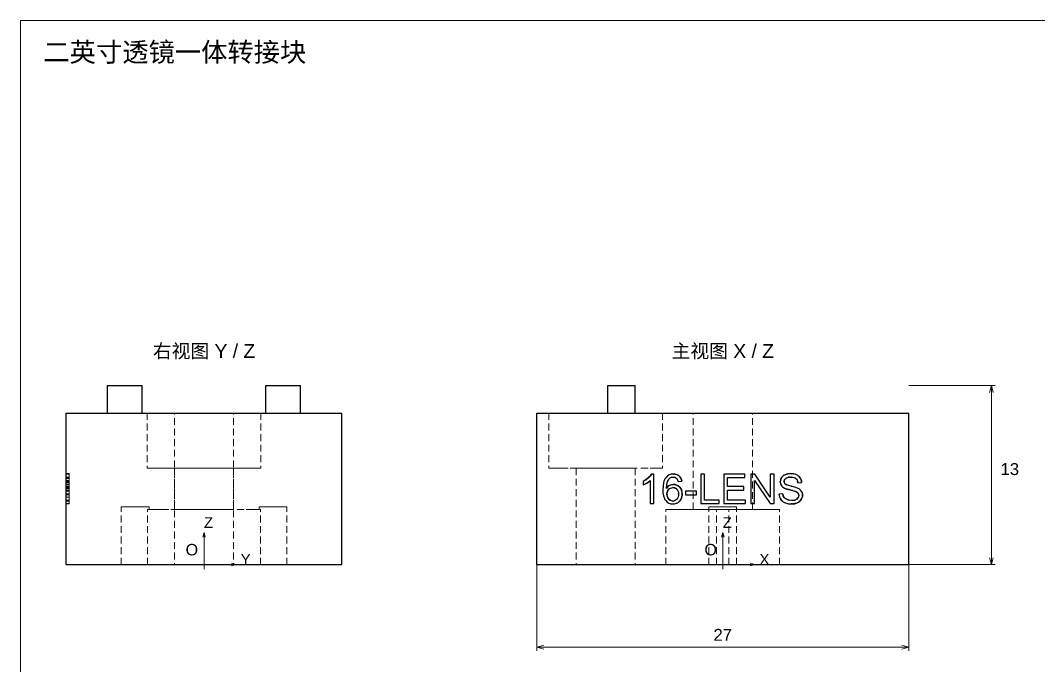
# Paper-space layout '01_三视图' of a CAD drawing. Header units: millimetres. Extents: x 8 to 450, y 8 to 289.
# Drawn here: x 8 to 229.8, y 148.5 to 289 of the extents above; entities that cross this region are included whole.
import ezdxf
from ezdxf.enums import TextEntityAlignment as Align

# ---------------------------------------------------------------- set-up
doc = ezdxf.new("R2010")
doc.units = ezdxf.units.MM
doc.linetypes.add('WP_HIDDEN', pattern=[2.3, 1.5, -0.8])
for name, color, linetype, lineweight in [('ANNOTATIONS', 7, 'CONTINUOUS', 18), ('HIDDEN', 7, 'WP_HIDDEN', 13), ('VISIBLE', 7, 'CONTINUOUS', 25)]:
    doc.layers.add(name, color=color, linetype=linetype, lineweight=lineweight)
doc.styles.add('CJK', font='Arial Unicode.ttf')

psp = doc.layouts.new('01_三视图')

# ---------------------------------------------------------------- linework, layer by layer
at = {"layer": 'ANNOTATIONS'}
for p, q in [((412, 289), (8, 289)), ((8, 289), (8, 8)), ((201.5, 209.5), (220.3, 209.5)), ((219.5, 209.5), (219.08, 208)), ((219.5, 170.5), (219.5, 209.5)), ((219.5, 209.5), (219.92, 208)), ((48, 177.5), (47.72, 176.5)), ((48, 170.5), (48, 177.5)), ((48, 177.5), (48.28, 176.5)), ((161, 177.5), (160.72, 176.5)), ((161, 170.5), (161, 177.5)), ((161, 177.5), (161.28, 176.5)), ((48, 169.5), (48, 171.5)), ((161, 169.5), (161, 171.5)), ((219.5, 170.5), (219.08, 172)), ((219.5, 170.5), (219.92, 172)), ((47, 170.5), (49, 170.5)), ((48, 170.5), (55, 170.5)), ((55, 170.5), (54, 170.78)), ((55, 170.5), (54, 170.22)), ((120.5, 170.5), (120.5, 151.7)), ((160, 170.5), (162, 170.5)), ((161, 170.5), (168, 170.5)), ((168, 170.5), (167, 170.78)), ((168, 170.5), (167, 170.22)), ((201.5, 170.5), (201.5, 151.7)), ((201.5, 170.5), (220.3, 170.5)), ((120.5, 152.5), (122, 152.92)), ((120.5, 152.5), (201.5, 152.5)), ((120.5, 152.5), (122, 152.08)), ((201.5, 152.5), (200, 152.92)), ((201.5, 152.5), (200, 152.08))]:
    psp.add_line(p, q, dxfattribs=at)
at = {"layer": 'HIDDEN'}
for points in [[(27, 203.5), (34.5, 203.5)], [(35.62, 203.5), (35.7, 203.5), (35.94, 203.5), (36.32, 203.5), (36.85, 203.5), (37.52, 203.5), (38.32, 203.5), (39.25, 203.5), (40.28, 203.5), (41.42, 203.5), (42.63, 203.5), (43.91, 203.5), (45.25, 203.5), (46.61, 203.5), (48, 203.5)], [(35.62, 203.5), (35.62, 191.5)], [(60.38, 203.5), (60.06, 203.5), (59.15, 203.5), (57.68, 203.5), (55.72, 203.5), (53.37, 203.5), (50.75, 203.5), (48, 203.5), (45.25, 203.5), (42.63, 203.5), (40.28, 203.5), (38.32, 203.5), (36.85, 203.5), (35.94, 203.5), (35.62, 203.5)], [(54.45, 203.5), (54.29, 203.5), (53.81, 203.5), (53.04, 203.5), (52.02, 203.5), (50.8, 203.5), (49.44, 203.5), (48, 203.5), (46.56, 203.5), (45.2, 203.5), (43.98, 203.5), (42.96, 203.5), (42.19, 203.5), (41.71, 203.5), (41.55, 203.5)], [(41.55, 203.5), (41.59, 203.5), (41.71, 203.5), (41.91, 203.5), (42.19, 203.5), (42.54, 203.5), (42.96, 203.5), (43.44, 203.5), (43.98, 203.5), (44.57, 203.5), (45.2, 203.5), (45.87, 203.5), (46.56, 203.5), (47.28, 203.5), (48, 203.5)], [(41.55, 182.5), (41.55, 203.5)], [(48, 203.5), (49.39, 203.5), (50.75, 203.5), (52.09, 203.5), (53.37, 203.5), (54.58, 203.5), (55.72, 203.5), (56.75, 203.5), (57.68, 203.5), (58.48, 203.5), (59.15, 203.5), (59.68, 203.5), (60.06, 203.5), (60.3, 203.5), (60.38, 203.5)], [(48, 203.5), (48.72, 203.5), (49.44, 203.5), (50.13, 203.5), (50.8, 203.5), (51.43, 203.5), (52.02, 203.5), (52.56, 203.5), (53.04, 203.5), (53.46, 203.5), (53.81, 203.5), (54.09, 203.5), (54.29, 203.5), (54.41, 203.5), (54.45, 203.5)], [(54.45, 182.5), (54.45, 203.5)], [(60.38, 203.5), (60.38, 191.5)], [(61.5, 203.5), (69, 203.5)], [(123.12, 203.5), (123.44, 203.5), (124.35, 203.5), (125.82, 203.5), (127.78, 203.5), (130.13, 203.5), (132.75, 203.5), (135.5, 203.5), (138.25, 203.5), (140.87, 203.5), (143.22, 203.5), (145.18, 203.5), (146.65, 203.5), (147.56, 203.5), (147.88, 203.5)], [(123.12, 203.5), (123.12, 191.5)], [(135.95, 203.5), (141.95, 203.5)], [(147.88, 203.5), (147.88, 191.5)], [(167.45, 203.5), (167.29, 203.5), (166.81, 203.5), (166.04, 203.5), (165.02, 203.5), (163.8, 203.5), (162.44, 203.5), (161, 203.5), (159.56, 203.5), (158.2, 203.5), (156.98, 203.5), (155.96, 203.5), (155.19, 203.5), (154.71, 203.5), (154.55, 203.5)], [(154.55, 182.5), (154.55, 203.5)], [(167.45, 182.5), (167.45, 203.5)], [(35.62, 191.5), (35.7, 191.5), (35.94, 191.5), (36.32, 191.5), (36.85, 191.5), (37.52, 191.5), (38.32, 191.5), (39.25, 191.5), (40.28, 191.5), (41.42, 191.5), (42.63, 191.5), (43.91, 191.5), (45.25, 191.5), (46.61, 191.5), (48, 191.5)], [(60.38, 191.5), (60.06, 191.5), (59.15, 191.5), (57.68, 191.5), (55.72, 191.5), (53.37, 191.5), (50.75, 191.5), (48, 191.5), (45.25, 191.5), (42.63, 191.5), (40.28, 191.5), (38.32, 191.5), (36.85, 191.5), (35.94, 191.5), (35.62, 191.5)], [(54.45, 191.5), (54.29, 191.5), (53.81, 191.5), (53.04, 191.5), (52.02, 191.5), (50.8, 191.5), (49.44, 191.5), (48, 191.5), (46.56, 191.5), (45.2, 191.5), (43.98, 191.5), (42.96, 191.5), (42.19, 191.5), (41.71, 191.5), (41.55, 191.5)], [(41.55, 191.5), (41.59, 191.5), (41.71, 191.5), (41.91, 191.5), (42.19, 191.5), (42.54, 191.5), (42.96, 191.5), (43.44, 191.5), (43.98, 191.5), (44.57, 191.5), (45.2, 191.5), (45.87, 191.5), (46.56, 191.5), (47.28, 191.5), (48, 191.5)], [(41.55, 191.5), (41.55, 170.5)], [(48, 191.5), (49.39, 191.5), (50.75, 191.5), (52.09, 191.5), (53.37, 191.5), (54.58, 191.5), (55.72, 191.5), (56.75, 191.5), (57.68, 191.5), (58.48, 191.5), (59.15, 191.5), (59.68, 191.5), (60.06, 191.5), (60.3, 191.5), (60.38, 191.5)], [(48, 191.5), (48.72, 191.5), (49.44, 191.5), (50.13, 191.5), (50.8, 191.5), (51.43, 191.5), (52.02, 191.5), (52.56, 191.5), (53.04, 191.5), (53.46, 191.5), (53.81, 191.5), (54.09, 191.5), (54.29, 191.5), (54.41, 191.5), (54.45, 191.5)], [(54.45, 191.5), (54.45, 170.5)], [(123.12, 191.5), (123.44, 191.5), (124.35, 191.5), (125.82, 191.5), (127.78, 191.5), (130.13, 191.5), (132.75, 191.5), (135.5, 191.5), (138.25, 191.5), (140.87, 191.5), (143.22, 191.5), (145.18, 191.5), (146.65, 191.5), (147.56, 191.5), (147.88, 191.5)], [(129.05, 191.5), (129.05, 170.5)], [(129.05, 191.5), (129.21, 191.5), (129.69, 191.5), (130.46, 191.5), (131.48, 191.5), (132.7, 191.5), (134.06, 191.5), (135.5, 191.5), (136.94, 191.5), (138.3, 191.5), (139.52, 191.5), (140.54, 191.5), (141.31, 191.5), (141.79, 191.5), (141.95, 191.5)], [(141.95, 191.5), (141.95, 170.5)], [(18, 190.07), (18, 190.24), (18, 190.3)], [(18, 190.3), (18, 190.25), (18, 190.08)], [(18, 190.3), (18.6, 190.3)], [(18, 189.79), (18, 189.98), (18, 190.11), (18, 190.19), (18, 190.22)], [(18, 190.22), (18, 190.17), (18, 190.04), (18, 189.81), (18, 189.49)], [(18, 183.81), (18, 190.22)], [(18, 190.22), (18, 189.36)], [(18, 190.22), (18.6, 190.22)], [(18, 190.19), (18, 183.81)], [(18, 184.56), (18, 190.19)], [(18, 189.44), (18, 190.19)], [(18, 190.19), (18, 185.18)], [(18, 190.19), (18.6, 190.19)], [(18, 190.08), (18, 189.82), (18, 189.44)], [(18, 189.4), (18, 189.79), (18, 190.07)], [(18, 188.63), (18, 188.98), (18, 189.29), (18, 189.56), (18, 189.79)], [(18, 189.57), (18, 189.55), (18, 189.49), (18, 189.38), (18, 189.24)], [(18, 189.36), (18, 189.52), (18, 189.57)], [(18, 189.57), (18.6, 189.57)], [(18, 189.27), (18, 189.4), (18, 189.49), (18, 189.54), (18, 189.56)], [(18, 189.56), (18, 189.54), (18, 189.48), (18, 189.38), (18, 189.25)], [(18, 189.56), (18.6, 189.56)], [(18, 189.49), (18, 189.23), (18, 188.95), (18, 188.3), (18, 187.58), (18, 186.8)], [(18, 187.48), (18, 189.44)], [(18, 189.44), (18, 189.01), (18, 188.54)], [(18, 189.44), (18.6, 189.44)], [(18, 188.39), (18, 188.92), (18, 189.4)], [(18, 188.58), (18, 189.03), (18, 189.21), (18, 189.36)], [(18, 189.36), (18, 188.96), (18, 188.62)], [(18, 188.6), (18, 188.97), (18, 189.27)], [(18, 189.25), (18, 189.07), (18, 188.86), (18, 188.61), (18, 188.33)], [(18, 189.24), (18, 189.12), (18, 188.96), (18, 188.57)], [(18, 189.24), (18.6, 189.24)], [(18, 183.81), (18, 188.82)], [(18, 188.82), (18.6, 188.82)], [(18, 188.8), (18, 183.81)], [(18, 188.26), (18, 188.8)], [(18, 188.8), (18.6, 188.8)], [(18, 188.57), (18, 188.63)], [(18, 188.63), (18.6, 188.63)], [(18, 188.62), (18, 187.86)], [(18, 188.62), (18.6, 188.62)], [(18, 188.03), (18, 188.28), (18, 188.6)], [(18, 187.1), (18, 187.53), (18, 187.93), (18, 188.28), (18, 188.58)], [(18, 188.57), (18.6, 188.57)], [(18, 188.54), (18, 188.12), (18, 187.75)], [(18.6, 190.08), (18.6, 190.25), (18.6, 190.3)], [(18.6, 190.3), (18.6, 190.24), (18.6, 190.07)], [(18.6, 189.49), (18.6, 189.81), (18.6, 190.03), (18.6, 190.17), (18.6, 190.22)], [(18.6, 190.22), (18.6, 190.19), (18.6, 190.11), (18.6, 189.98), (18.6, 189.79)], [(18.6, 189.36), (18.6, 190.22)], [(18.6, 190.22), (18.6, 183.81)], [(18.6, 190.19), (18.6, 184.56)], [(18.6, 183.81), (18.6, 190.19)], [(18.6, 190.19), (18.6, 189.44)], [(18.6, 190.19), (18.6, 185.18)], [(18.6, 189.44), (18.6, 189.81), (18.6, 190.08)], [(18.6, 190.07), (18.6, 189.79), (18.6, 189.4)], [(18.6, 189.79), (18.6, 189.56), (18.6, 189.29), (18.6, 188.98), (18.6, 188.63)], [(18.6, 189.24), (18.6, 189.38), (18.6, 189.49), (18.6, 189.55), (18.6, 189.57)], [(18.6, 189.57), (18.6, 189.52), (18.6, 189.36)], [(18.6, 189.25), (18.6, 189.38), (18.6, 189.48), (18.6, 189.54), (18.6, 189.56)], [(18.6, 189.56), (18.6, 189.54), (18.6, 189.49), (18.6, 189.4), (18.6, 189.27)], [(18.6, 186.8), (18.6, 187.24), (18.6, 187.66), (18.6, 188.04), (18.6, 188.39), (18.6, 188.71), (18.6, 189), (18.6, 189.26), (18.6, 189.49)], [(18.6, 189.44), (18.6, 187.48)], [(18.6, 188.54), (18.6, 189.01), (18.6, 189.44)], [(18.6, 189.4), (18.6, 188.93), (18.6, 188.39)], [(18.6, 189.36), (18.6, 189.21), (18.6, 189.03), (18.6, 188.82), (18.6, 188.58)], [(18.6, 188.62), (18.6, 188.96), (18.6, 189.36)], [(18.6, 189.27), (18.6, 188.97), (18.6, 188.6)], [(18.6, 188.33), (18.6, 188.62), (18.6, 188.86), (18.6, 189.07), (18.6, 189.25)], [(18.6, 188.57), (18.6, 188.78), (18.6, 188.97), (18.6, 189.12), (18.6, 189.24)], [(18.6, 183.81), (18.6, 188.82)], [(18.6, 183.81), (18.6, 188.8)], [(18.6, 188.8), (18.6, 188.26)], [(18.6, 188.63), (18.6, 188.57)], [(18.6, 187.86), (18.6, 188.62)], [(18.6, 188.6), (18.6, 188.28), (18.6, 188.03)], [(18.6, 188.58), (18.6, 188.29), (18.6, 187.95), (18.6, 187.55), (18.6, 187.1)], [(18.6, 187.75), (18.6, 188.12), (18.6, 188.54)], [(143.63, 188.62), (144.24, 188.96)], [(145.2, 188.8), (144.85, 188.52)], [(144.96, 189.54), (145.34, 189.98)], [(147.95, 186.8), (148, 187.66), (148.12, 188.39), (148.22, 188.71), (148.34, 189), (148.48, 189.26), (148.64, 189.49)], [(148.64, 189.49), (148.96, 189.81), (149.34, 190.03), (149.76, 190.17), (150.24, 190.22)], [(149.39, 189.25), (149.38, 189.24)], [(149.73, 189.48), (149.54, 189.36)], [(150.19, 189.57), (149.88, 189.53)], [(150.43, 189.55), (150.19, 189.57)], [(150.36, 190.21), (150.46, 190.21)], [(150.7, 190.17), (150.74, 190.16)], [(150.78, 190.15), (151.06, 190.06)], [(150.98, 189.24), (150.8, 189.39)], [(151.22, 188.76), (151.06, 189.13)], [(151.27, 188.57), (151.25, 188.68)], [(151.81, 189.39), (151.84, 189.33)], [(173.54, 188.73), (173.59, 188.96), (173.66, 189.18)], [(174.07, 189.75), (174.39, 189.98)], [(174.5, 189.07), (174.38, 188.83)], [(174.46, 190.02), (174.61, 190.08)], [(174.7, 189.27), (174.5, 189.07)], [(174.92, 189.41), (174.7, 189.27)], [(175.27, 189.51), (174.99, 189.44)], [(175.82, 189.56), (175.51, 189.54)], [(176.93, 189.25), (176.75, 189.37), (176.53, 189.46), (176.28, 189.52), (176, 189.55)], [(176.02, 190.29), (176.43, 190.25)], [(176.51, 190.23), (177.03, 190.07)], [(177.29, 188.7), (177.14, 189.01), (176.93, 189.25)], [(177.03, 190.07), (177.14, 190.02)], [(177.26, 189.96), (177.61, 189.7)], [(177.62, 189.7), (177.87, 189.4)], [(177.87, 189.4), (178.05, 189.03)], [(178.06, 189), (178.08, 188.94)], [(178.12, 188.81), (178.13, 188.76)], [(178.13, 188.76), (178.14, 188.73)], [(18, 188.33), (18, 188.39)], [(18, 188.39), (18.6, 188.39)], [(18, 188.33), (18.6, 188.33)], [(18, 187.86), (18, 188.03), (18, 188.26)], [(18, 187.58), (18, 188.03)], [(18, 187.37), (18, 187.62), (18, 187.8), (18, 187.91), (18, 187.95)], [(18, 187.95), (18, 187.9), (18, 187.74)], [(18, 187.95), (18.6, 187.95)], [(18, 187.86), (18.6, 187.86)], [(18, 187.75), (18, 187.42), (18, 187.15)], [(18, 187.74), (18, 187.47), (18, 187.1)], [(18, 187.17), (18, 187.58)], [(18, 186.73), (18, 187.48)], [(18, 187.48), (18.6, 187.48)], [(18, 185.88), (18, 186.31), (18, 186.7), (18, 187.06), (18, 187.37)], [(18, 187.26), (18, 187.23), (18, 187.16), (18, 187.04), (18, 186.88)], [(18, 187.26), (18.6, 187.26)], [(18, 186.88), (18, 187.04), (18, 187.16), (18, 187.23), (18, 187.26)], [(18, 186.52), (18, 186.88), (18, 187.17)], [(18, 187.15), (18, 186.75)], [(18, 187.1), (18.6, 187.1)], [(18, 186.88), (18, 186.67), (18, 186.42), (18, 186.14), (18, 185.83)], [(18, 185.88), (18, 186.43), (18, 186.88)], [(18, 186.8), (18, 186.09), (18, 185.45), (18, 184.88), (18, 184.42)], [(18, 186.75), (18, 186.58), (18, 186.44)], [(18, 184.56), (18, 186.73)], [(18, 186.73), (18.6, 186.73)], [(18, 185.61), (18, 186.09), (18, 186.52)], [(18, 186.51), (18, 185.72)], [(18, 186.51), (18.6, 186.51)], [(18, 186.44), (18, 186.27), (18, 186.07)], [(18.6, 188.39), (18.6, 188.33)], [(18.6, 188.26), (18.6, 188.03), (18.6, 187.86)], [(18.6, 188.03), (18.6, 187.58)], [(18.6, 187.74), (18.6, 187.9), (18.6, 187.95)], [(18.6, 187.95), (18.6, 187.91), (18.6, 187.8), (18.6, 187.62), (18.6, 187.37)], [(18.6, 187.15), (18.6, 187.42), (18.6, 187.75)], [(18.6, 187.1), (18.6, 187.48), (18.6, 187.74)], [(18.6, 187.58), (18.6, 187.17)], [(18.6, 187.48), (18.6, 186.73)], [(18.6, 187.37), (18.6, 187.06), (18.6, 186.71), (18.6, 186.32), (18.6, 185.88)], [(18.6, 186.88), (18.6, 187.04), (18.6, 187.16), (18.6, 187.23), (18.6, 187.26)], [(18.6, 187.17), (18.6, 186.88), (18.6, 186.52)], [(18.6, 186.75), (18.6, 187.15)], [(18.6, 185.83), (18.6, 186.15), (18.6, 186.42), (18.6, 186.67), (18.6, 186.88)], [(18.6, 186.88), (18.6, 186.44), (18.6, 185.88)], [(18.6, 184.42), (18.6, 184.84), (18.6, 185.37), (18.6, 186.03), (18.6, 186.8)], [(18.6, 186.44), (18.6, 186.57), (18.6, 186.75)], [(18.6, 186.73), (18.6, 184.56)], [(18.6, 186.52), (18.6, 186.1), (18.6, 185.61)], [(18.6, 186.51), (18.6, 185.72)], [(18.6, 186.07), (18.6, 186.27), (18.6, 186.44)], [(144.04, 188.04), (143.63, 187.86)], [(144.07, 188.05), (144.06, 188.05)], [(144.14, 188.09), (144.07, 188.05)], [(144.83, 188.51), (144.66, 188.39)], [(148.57, 184.42), (148.43, 184.62), (148.3, 184.84), (148.11, 185.37), (147.99, 186.03), (147.95, 186.8)], [(148.76, 187.68), (148.73, 187.25)], [(148.73, 187.1), (148.8, 187.2)], [(148.82, 188.11), (148.78, 187.85)], [(148.85, 188.23), (148.82, 188.12)], [(148.85, 187.26), (149.04, 187.47), (149.26, 187.65)], [(150.12, 187.26), (149.87, 187.23), (149.63, 187.16), (149.42, 187.04), (149.22, 186.88)], [(149.7, 187.86), (149.93, 187.92)], [(149.99, 187.93), (150.05, 187.93)], [(150.28, 187.95), (150.52, 187.93)], [(150.66, 187.14), (150.54, 187.19)], [(151.01, 186.88), (150.84, 187.04)], [(151.36, 186.01), (151.32, 186.27), (151.25, 186.5), (151.15, 186.7), (151.01, 186.88)], [(151.53, 187.46), (151.62, 187.37)], [(152.05, 186.65), (152.14, 186.28), (152.17, 185.88)], [(173.68, 187.89), (173.57, 188.22)], [(174.08, 187.39), (173.9, 187.56), (173.76, 187.75)], [(174.18, 187.31), (174.09, 187.38)], [(174.73, 187.03), (174.44, 187.15)], [(174.92, 187.85), (175.33, 187.71), (175.87, 187.58)], [(176.09, 186.65), (175.83, 186.72)], [(176.23, 187.49), (176.89, 187.31)], [(176.72, 186.47), (176.25, 186.61)], [(176.97, 186.37), (176.81, 186.44)], [(176.97, 187.29), (177.28, 187.17)], [(177.28, 187.17), (177.55, 187.03), (177.78, 186.87)], [(177.81, 186.84), (178.11, 186.52)], [(178.11, 186.52), (178.28, 186.17)], [(18, 186.07), (18, 185.82), (18, 185.54)], [(18, 185.14), (18, 185.5), (18, 185.93)], [(18, 185.93), (18, 185.86)], [(18, 185.93), (18.6, 185.93)], [(18, 184.76), (18, 185.3), (18, 185.88)], [(18, 185.1), (18, 185.88)], [(18, 185.86), (18, 185.25), (18, 184.71)], [(18, 185.86), (18.6, 185.86)], [(18, 185.83), (18, 185.51), (18, 185.22), (18, 184.97), (18, 184.74)], [(18, 185.72), (18.6, 185.72)], [(18, 184.65), (18, 185.12), (18, 185.61)], [(18, 185.54), (18, 185)], [(18, 185.18), (18.6, 185.18)], [(18, 184.65), (18, 184.86), (18, 185.14)], [(18, 184.54), (18, 184.78), (18, 185.1)], [(18, 185), (18, 184.77), (18, 184.6)], [(18, 183.97), (18, 184.13), (18, 184.31), (18, 184.76)], [(18, 184.74), (18, 184.57), (18, 184.44), (18, 184.37), (18, 184.34)], [(18, 184.71), (18, 184.47), (18, 184.27), (18, 184.09), (18, 183.95)], [(18, 183.95), (18, 184.25), (18, 184.65)], [(18, 184.46), (18, 184.5), (18, 184.65)], [(18, 184.6), (18, 184.49), (18, 184.46)], [(18, 183.81), (18, 184.56)], [(18, 184.56), (18.6, 184.56)], [(18, 184.34), (18, 184.39), (18, 184.54)], [(18, 184.46), (18.6, 184.46)], [(18, 184.42), (18, 184.11), (18, 183.88), (18, 183.74), (18, 183.7)], [(18, 184.34), (18.6, 184.34)], [(18.6, 185.54), (18.6, 185.82), (18.6, 186.07)], [(18.6, 185.86), (18.6, 185.93)], [(18.6, 185.93), (18.6, 185.49), (18.6, 185.14)], [(18.6, 185.88), (18.6, 185.3), (18.6, 184.76)], [(18.6, 185.88), (18.6, 185.1)], [(18.6, 184.71), (18.6, 185.25), (18.6, 185.86)], [(18.6, 184.74), (18.6, 184.96), (18.6, 185.22), (18.6, 185.51), (18.6, 185.83)], [(18.6, 185.61), (18.6, 184.65)], [(18.6, 185), (18.6, 185.54)], [(18.6, 185.14), (18.6, 184.87), (18.6, 184.65)], [(18.6, 185.1), (18.6, 184.78), (18.6, 184.54)], [(18.6, 184.6), (18.6, 184.77), (18.6, 185)], [(18.6, 184.76), (18.6, 184.52), (18.6, 184.31), (18.6, 184.13), (18.6, 183.97)], [(18.6, 184.34), (18.6, 184.37), (18.6, 184.44), (18.6, 184.57), (18.6, 184.74)], [(18.6, 183.95), (18.6, 184.09), (18.6, 184.27), (18.6, 184.47), (18.6, 184.71)], [(18.6, 184.65), (18.6, 184.5), (18.6, 184.46)], [(18.6, 184.65), (18.6, 184.25), (18.6, 183.95)], [(18.6, 184.46), (18.6, 184.49), (18.6, 184.6)], [(18.6, 184.56), (18.6, 183.81)], [(18.6, 184.54), (18.6, 184.39), (18.6, 184.34)], [(18.6, 183.7), (18.6, 183.75), (18.6, 183.88), (18.6, 184.11), (18.6, 184.42)], [(150.17, 183.7), (149.7, 183.75), (149.28, 183.88), (148.9, 184.11), (148.57, 184.42)], [(148.87, 185.62), (148.93, 185.36), (149.03, 185.1)], [(149.08, 184.99), (149.25, 184.75)], [(149.61, 184.48), (149.75, 184.42)], [(150.39, 184.37), (150.62, 184.45), (150.84, 184.58)], [(151.01, 184.74), (151.16, 184.96), (151.28, 185.22), (151.34, 185.51), (151.37, 185.83)], [(151.83, 184.62), (151.55, 184.25), (151.2, 183.97)], [(151.91, 184.76), (151.83, 184.62)], [(152.03, 185.07), (152, 184.97)], [(152.15, 185.56), (152.05, 185.11)], [(173.5, 184.95), (173.41, 185.19), (173.34, 185.45)], [(173.52, 184.92), (173.51, 184.93)], [(173.86, 184.44), (173.8, 184.5)], [(174.24, 184.12), (174.06, 184.25)], [(174.09, 185.93), (174.13, 185.7)], [(174.15, 185.58), (174.19, 185.46)], [(174.2, 185.45), (174.2, 185.43)], [(174.21, 185.42), (174.23, 185.37)], [(174.51, 184.95), (174.56, 184.91)], [(174.58, 184.89), (174.6, 184.87)], [(174.6, 184.87), (174.62, 184.86)], [(174.66, 184.83), (174.99, 184.65)], [(175.48, 184.5), (175.97, 184.46)], [(175.97, 184.46), (176.41, 184.49)], [(176.45, 184.5), (176.49, 184.51)], [(176.56, 184.52), (176.59, 184.53)], [(176.83, 184.6), (177.12, 184.75)], [(177.17, 186.26), (177.11, 186.3)], [(177.14, 184.77), (177.15, 184.78)], [(177.3, 186.15), (177.29, 186.17)], [(177.48, 185.9), (177.38, 186.07)], [(177.44, 185.1), (177.48, 185.17)], [(177.67, 184.21), (177.44, 184.05)], [(177.51, 185.25), (177.56, 185.54)], [(177.55, 185.66), (177.54, 185.74)], [(178.34, 185.26), (178.25, 184.98)], [(178.31, 186.07), (178.35, 185.87)], [(178.36, 185.41), (178.34, 185.3)], [(18, 183.7), (18, 183.72), (18, 183.77), (18, 183.85), (18, 183.97)], [(18, 183.95), (18, 183.84), (18, 183.76), (18, 183.72), (18, 183.7)], [(18, 183.7), (18, 183.72), (18, 183.76), (18, 183.84), (18, 183.95)], [(18, 183.81), (18.6, 183.81)], [(18, 183.7), (18.6, 183.7)], [(18.6, 183.97), (18.6, 183.85), (18.6, 183.77), (18.6, 183.72), (18.6, 183.7)], [(18.6, 183.95), (18.6, 183.84), (18.6, 183.76), (18.6, 183.72), (18.6, 183.7)], [(18.6, 183.7), (18.6, 183.72), (18.6, 183.76), (18.6, 183.84), (18.6, 183.95)], [(29.98, 183.1), (30, 183.1), (30.06, 183.1), (30.15, 183.1), (30.28, 183.1), (30.45, 183.1), (30.64, 183.1), (30.87, 183.1), (31.12, 183.1), (31.4, 183.1), (31.69, 183.1), (32, 183.1), (32.33, 183.1), (32.66, 183.1), (33, 183.1)], [(29.98, 170.5), (29.98, 183.1)], [(36.02, 183.1), (35.94, 183.1), (35.72, 183.1), (35.36, 183.1), (34.88, 183.1), (34.31, 183.1), (33.67, 183.1), (33, 183.1), (32.33, 183.1), (31.69, 183.1), (31.12, 183.1), (30.64, 183.1), (30.28, 183.1), (30.06, 183.1), (29.98, 183.1)], [(33, 183.1), (33.34, 183.1), (33.67, 183.1), (34, 183.1), (34.31, 183.1), (34.6, 183.1), (34.88, 183.1), (35.13, 183.1), (35.36, 183.1), (35.55, 183.1), (35.72, 183.1), (35.85, 183.1), (35.94, 183.1), (36, 183.1), (36.02, 183.1)], [(35.7, 170.5), (35.7, 182.5)], [(35.7, 182.5), (35.74, 182.5), (35.78, 182.5), (35.82, 182.5), (35.85, 182.5), (35.88, 182.5), (35.91, 182.5), (35.93, 182.5), (35.96, 182.5), (35.97, 182.5), (35.99, 182.5), (36, 182.5), (36.01, 182.5), (36.01, 182.5), (36.02, 182.5)], [(35.7, 182.5), (36.24, 182.5), (37.3, 182.5), (38.82, 182.5), (40.74, 182.5), (42.98, 182.5), (45.43, 182.5), (48, 182.5), (50.57, 182.5), (53.02, 182.5), (55.26, 182.5), (57.18, 182.5), (58.7, 182.5), (59.76, 182.5), (60.3, 182.5)], [(36.02, 182.5), (36.02, 183.1)], [(54.45, 182.5), (54.29, 182.5), (53.81, 182.5), (53.04, 182.5), (52.02, 182.5), (50.8, 182.5), (49.44, 182.5), (48, 182.5), (46.56, 182.5), (45.2, 182.5), (43.98, 182.5), (42.96, 182.5), (42.19, 182.5), (41.71, 182.5), (41.55, 182.5)], [(41.55, 182.5), (41.59, 182.5), (41.71, 182.5), (41.91, 182.5), (42.19, 182.5), (42.54, 182.5), (42.96, 182.5), (43.44, 182.5), (43.98, 182.5), (44.57, 182.5), (45.2, 182.5), (45.87, 182.5), (46.56, 182.5), (47.28, 182.5), (48, 182.5)], [(48, 182.5), (48.72, 182.5), (49.44, 182.5), (50.13, 182.5), (50.8, 182.5), (51.43, 182.5), (52.02, 182.5), (52.56, 182.5), (53.04, 182.5), (53.46, 182.5), (53.81, 182.5), (54.09, 182.5), (54.29, 182.5), (54.41, 182.5), (54.45, 182.5)], [(66.02, 183.1), (65.94, 183.1), (65.72, 183.1), (65.36, 183.1), (64.88, 183.1), (64.31, 183.1), (63.67, 183.1), (63, 183.1), (62.33, 183.1), (61.69, 183.1), (61.12, 183.1), (60.64, 183.1), (60.28, 183.1), (60.06, 183.1), (59.98, 183.1)], [(59.98, 183.1), (60, 183.1), (60.06, 183.1), (60.15, 183.1), (60.28, 183.1), (60.45, 183.1), (60.64, 183.1), (60.87, 183.1), (61.12, 183.1), (61.4, 183.1), (61.69, 183.1), (62, 183.1), (62.33, 183.1), (62.66, 183.1), (63, 183.1)], [(59.98, 182.5), (59.98, 183.1)], [(60.3, 182.5), (60.26, 182.5), (60.22, 182.5), (60.18, 182.5), (60.15, 182.5), (60.12, 182.5), (60.09, 182.5), (60.07, 182.5), (60.04, 182.5), (60.03, 182.5), (60.01, 182.5), (60, 182.5), (59.99, 182.5), (59.99, 182.5), (59.98, 182.5)], [(60.3, 170.5), (60.3, 182.5)], [(63, 183.1), (63.34, 183.1), (63.67, 183.1), (64, 183.1), (64.31, 183.1), (64.6, 183.1), (64.88, 183.1), (65.13, 183.1), (65.36, 183.1), (65.55, 183.1), (65.72, 183.1), (65.85, 183.1), (65.94, 183.1), (66, 183.1), (66.02, 183.1)], [(66.02, 170.5), (66.02, 183.1)], [(159.65, 182.5), (158.38, 182.5), (157.13, 182.5), (155.93, 182.5), (154.78, 182.5), (153.7, 182.5), (152.7, 182.5), (151.79, 182.5), (150.98, 182.5), (150.27, 182.5), (149.69, 182.5), (149.23, 182.5), (148.89, 182.5), (148.69, 182.5), (148.62, 182.5)], [(148.62, 170.5), (148.62, 182.5)], [(150.61, 183.74), (150.17, 183.7)], [(151.2, 183.97), (151.01, 183.88)], [(167.45, 182.5), (167.29, 182.5), (166.81, 182.5), (166.04, 182.5), (165.02, 182.5), (163.8, 182.5), (162.44, 182.5), (161, 182.5), (159.56, 182.5), (158.2, 182.5), (156.98, 182.5), (155.96, 182.5), (155.19, 182.5), (154.71, 182.5), (154.55, 182.5)], [(164.01, 183.1), (163.94, 183.1), (163.72, 183.1), (163.36, 183.1), (162.88, 183.1), (162.31, 183.1), (161.67, 183.1), (161, 183.1), (160.33, 183.1), (159.69, 183.1), (159.12, 183.1), (158.64, 183.1), (158.28, 183.1), (158.06, 183.1), (157.99, 183.1)], [(157.99, 170.5), (157.99, 183.1)], [(162.35, 182.5), (162.16, 182.5), (161.98, 182.5), (161.79, 182.5), (161.59, 182.5), (161.4, 182.5), (161.2, 182.5), (161, 182.5), (160.8, 182.5), (160.6, 182.5), (160.41, 182.5), (160.21, 182.5), (160.02, 182.5), (159.84, 182.5), (159.65, 182.5)], [(159.65, 170.5), (159.65, 182.5)], [(162.35, 170.5), (162.35, 182.5)], [(162.35, 182.5), (163.62, 182.5), (164.87, 182.5), (166.07, 182.5), (167.22, 182.5), (168.3, 182.5), (169.3, 182.5), (170.21, 182.5), (171.02, 182.5), (171.73, 182.5), (172.31, 182.5), (172.77, 182.5), (173.11, 182.5), (173.31, 182.5), (173.38, 182.5)], [(164.01, 170.5), (164.01, 183.1)], [(173.38, 170.5), (173.38, 182.5)], [(175.16, 183.77), (174.85, 183.85), (174.56, 183.95)], [(175.87, 183.7), (175.23, 183.76)], [(176.18, 183.7), (176.01, 183.7)], [(176.63, 183.76), (176.63, 183.76)], [(177.24, 183.95), (176.95, 183.84)], [(29.98, 170.5), (30, 170.5), (30.06, 170.5), (30.15, 170.5), (30.28, 170.5), (30.45, 170.5), (30.64, 170.5), (30.87, 170.5), (31.12, 170.5), (31.4, 170.5), (31.69, 170.5), (32, 170.5), (32.33, 170.5), (32.66, 170.5), (33, 170.5)], [(35.7, 170.5), (35.39, 170.5), (35, 170.5), (34.54, 170.5), (34.01, 170.5), (33.46, 170.5), (32.88, 170.5), (32.31, 170.5), (31.76, 170.5), (31.26, 170.5), (30.83, 170.5), (30.47, 170.5), (30.2, 170.5), (30.04, 170.5), (29.98, 170.5)], [(33, 170.5), (33.24, 170.5), (33.48, 170.5), (33.71, 170.5), (33.94, 170.5), (34.16, 170.5), (34.38, 170.5), (34.59, 170.5), (34.78, 170.5), (34.97, 170.5), (35.15, 170.5), (35.31, 170.5), (35.45, 170.5), (35.58, 170.5), (35.7, 170.5)], [(60.3, 170.5), (59.76, 170.5), (58.7, 170.5), (57.18, 170.5), (55.26, 170.5), (53.02, 170.5), (50.57, 170.5), (48, 170.5), (45.43, 170.5), (42.98, 170.5), (40.74, 170.5), (38.82, 170.5), (37.3, 170.5), (36.24, 170.5), (35.7, 170.5)], [(54.45, 170.5), (54.29, 170.5), (53.81, 170.5), (53.04, 170.5), (52.02, 170.5), (50.8, 170.5), (49.44, 170.5), (48, 170.5), (46.56, 170.5), (45.2, 170.5), (43.98, 170.5), (42.96, 170.5), (42.19, 170.5), (41.71, 170.5), (41.55, 170.5)], [(41.55, 170.5), (41.59, 170.5), (41.71, 170.5), (41.91, 170.5), (42.19, 170.5), (42.54, 170.5), (42.96, 170.5), (43.44, 170.5), (43.98, 170.5), (44.57, 170.5), (45.2, 170.5), (45.87, 170.5), (46.56, 170.5), (47.28, 170.5), (48, 170.5)], [(48, 170.5), (48.72, 170.5), (49.44, 170.5), (50.13, 170.5), (50.8, 170.5), (51.43, 170.5), (52.02, 170.5), (52.56, 170.5), (53.04, 170.5), (53.46, 170.5), (53.81, 170.5), (54.09, 170.5), (54.29, 170.5), (54.41, 170.5), (54.45, 170.5)], [(66.02, 170.5), (65.96, 170.5), (65.8, 170.5), (65.53, 170.5), (65.17, 170.5), (64.74, 170.5), (64.24, 170.5), (63.69, 170.5), (63.12, 170.5), (62.54, 170.5), (61.99, 170.5), (61.46, 170.5), (61, 170.5), (60.61, 170.5), (60.3, 170.5)], [(60.3, 170.5), (60.42, 170.5), (60.55, 170.5), (60.69, 170.5), (60.85, 170.5), (61.03, 170.5), (61.22, 170.5), (61.41, 170.5), (61.62, 170.5), (61.84, 170.5), (62.06, 170.5), (62.29, 170.5), (62.52, 170.5), (62.76, 170.5), (63, 170.5)], [(63, 170.5), (63.34, 170.5), (63.67, 170.5), (64, 170.5), (64.31, 170.5), (64.6, 170.5), (64.88, 170.5), (65.13, 170.5), (65.36, 170.5), (65.55, 170.5), (65.72, 170.5), (65.85, 170.5), (65.94, 170.5), (66, 170.5), (66.02, 170.5)], [(129.05, 170.5), (129.21, 170.5), (129.69, 170.5), (130.46, 170.5), (131.48, 170.5), (132.7, 170.5), (134.06, 170.5), (135.5, 170.5), (136.94, 170.5), (138.3, 170.5), (139.52, 170.5), (140.54, 170.5), (141.31, 170.5), (141.79, 170.5), (141.95, 170.5)], [(159.65, 170.5), (158.38, 170.5), (157.13, 170.5), (155.93, 170.5), (154.78, 170.5), (153.7, 170.5), (152.7, 170.5), (151.79, 170.5), (150.98, 170.5), (150.27, 170.5), (149.69, 170.5), (149.23, 170.5), (148.89, 170.5), (148.69, 170.5), (148.62, 170.5)], [(159.65, 170.5), (159.45, 170.5), (159.25, 170.5), (159.06, 170.5), (158.88, 170.5), (158.72, 170.5), (158.57, 170.5), (158.44, 170.5), (158.32, 170.5), (158.22, 170.5), (158.13, 170.5), (158.07, 170.5), (158.02, 170.5), (157.99, 170.5), (157.99, 170.5)], [(157.99, 170.5), (158.06, 170.5), (158.28, 170.5), (158.64, 170.5), (159.12, 170.5), (159.69, 170.5), (160.33, 170.5), (161, 170.5), (161.67, 170.5), (162.31, 170.5), (162.88, 170.5), (163.36, 170.5), (163.72, 170.5), (163.94, 170.5), (164.01, 170.5)], [(162.35, 170.5), (162.55, 170.5), (162.75, 170.5), (162.94, 170.5), (163.12, 170.5), (163.28, 170.5), (163.43, 170.5), (163.56, 170.5), (163.68, 170.5), (163.78, 170.5), (163.87, 170.5), (163.93, 170.5), (163.98, 170.5), (164.01, 170.5), (164.01, 170.5)], [(162.35, 170.5), (163.62, 170.5), (164.87, 170.5), (166.07, 170.5), (167.22, 170.5), (168.3, 170.5), (169.3, 170.5), (170.21, 170.5), (171.02, 170.5), (171.73, 170.5), (172.31, 170.5), (172.77, 170.5), (173.11, 170.5), (173.31, 170.5), (173.38, 170.5)]]:
    psp.add_lwpolyline(points, dxfattribs=at)
at = {"layer": 'VISIBLE'}
for points in [[(27, 203.5), (27, 209.5)], [(27, 209.5), (34.5, 209.5)], [(34.5, 203.5), (34.5, 209.5)], [(61.5, 203.5), (61.5, 209.5)], [(61.5, 209.5), (69, 209.5)], [(69, 203.5), (69, 209.5)], [(135.95, 203.5), (135.95, 209.5)], [(135.95, 209.5), (141.95, 209.5)], [(141.95, 203.5), (141.95, 209.5)], [(18, 170.5), (18, 203.5)], [(18, 203.5), (78, 203.5)], [(78, 170.5), (78, 203.5)], [(120.5, 170.5), (120.5, 203.5)], [(120.5, 203.5), (201.5, 203.5)], [(201.5, 170.5), (201.5, 203.5)], [(144.78, 189.36), (144.24, 188.96), (143.63, 188.62)], [(143.63, 188.62), (143.63, 187.86)], [(144.24, 188.96), (144.78, 189.36)], [(144.45, 188.26), (144.87, 188.53), (145.2, 188.8)], [(145.48, 190.22), (145.19, 189.79), (144.78, 189.36)], [(144.78, 189.36), (144.96, 189.54)], [(145.2, 188.8), (145.2, 183.81)], [(145.34, 189.98), (145.48, 190.22)], [(145.98, 190.22), (145.48, 190.22)], [(145.98, 183.81), (145.98, 190.22)], [(148.64, 189.49), (148.46, 189.23), (148.31, 188.95), (148.19, 188.64), (148.1, 188.3), (147.99, 187.58), (147.95, 186.8)], [(150.24, 190.22), (149.77, 190.17), (149.34, 190.04), (148.96, 189.81), (148.64, 189.49)], [(148.73, 187.1), (148.79, 187.93), (148.86, 188.28), (148.95, 188.58)], [(148.95, 188.58), (148.85, 188.23)], [(148.95, 188.58), (149.07, 188.82), (149.2, 189.03), (149.36, 189.21), (149.54, 189.36)], [(149.38, 189.24), (149.14, 188.94), (148.95, 188.58)], [(149.54, 189.36), (149.39, 189.25)], [(149.54, 189.36), (149.84, 189.52), (150.19, 189.57)], [(149.88, 189.53), (149.73, 189.48)], [(150.19, 189.57), (150.42, 189.55), (150.62, 189.49), (150.81, 189.38), (150.98, 189.24)], [(151.48, 189.79), (151.22, 189.98), (150.92, 190.11), (150.6, 190.19), (150.24, 190.22)], [(150.24, 190.22), (150.36, 190.21)], [(150.8, 189.39), (150.62, 189.49), (150.43, 189.55)], [(150.46, 190.21), (150.7, 190.17)], [(150.74, 190.16), (150.78, 190.15)], [(150.98, 189.24), (151.15, 188.96), (151.27, 188.57)], [(151.06, 189.13), (150.98, 189.24)], [(151.06, 190.06), (151.28, 189.94), (151.48, 189.79)], [(151.25, 188.68), (151.22, 188.76)], [(151.27, 188.57), (152.05, 188.63)], [(152.05, 188.63), (151.98, 188.98), (151.86, 189.29), (151.69, 189.56), (151.48, 189.79)], [(151.48, 189.79), (151.66, 189.6), (151.81, 189.39)], [(151.84, 189.33), (151.98, 189), (152.05, 188.63)], [(157.04, 190.19), (156.2, 190.19)], [(156.2, 190.19), (156.2, 183.81)], [(157.04, 184.56), (157.04, 190.19)], [(165.82, 190.19), (161.21, 190.19)], [(161.21, 190.19), (161.21, 183.81)], [(162.05, 187.48), (162.05, 189.44)], [(162.05, 189.44), (165.82, 189.44)], [(165.82, 189.44), (165.82, 190.19)], [(168, 190.19), (167.13, 190.19)], [(167.13, 190.19), (167.13, 183.81)], [(167.94, 183.81), (167.94, 188.82)], [(167.94, 188.82), (171.29, 183.81)], [(171.35, 185.18), (168, 190.19)], [(172.16, 190.19), (171.35, 190.19)], [(171.35, 190.19), (171.35, 185.18)], [(172.16, 183.81), (172.16, 190.19)], [(173.81, 189.44), (173.69, 189.23), (173.6, 189.01), (173.55, 188.78), (173.53, 188.54)], [(173.53, 188.54), (173.54, 188.73)], [(173.53, 188.54), (173.59, 188.12), (173.76, 187.75)], [(173.57, 188.22), (173.53, 188.54)], [(173.66, 189.18), (173.81, 189.44)], [(174.61, 190.08), (174.36, 189.96), (174.15, 189.82), (173.96, 189.64), (173.81, 189.44)], [(173.81, 189.44), (174.07, 189.75)], [(174.35, 188.6), (174.37, 188.79), (174.44, 188.97), (174.55, 189.13), (174.7, 189.27)], [(174.38, 188.83), (174.35, 188.6)], [(174.6, 188.03), (174.49, 188.15), (174.41, 188.28), (174.36, 188.43), (174.35, 188.6)], [(174.35, 188.6), (174.36, 188.43), (174.41, 188.28), (174.49, 188.15), (174.6, 188.03)], [(174.39, 189.98), (174.46, 190.02)], [(174.5, 189.07), (174.5, 189.07)], [(175.78, 190.3), (175.17, 190.25), (174.88, 190.18), (174.61, 190.08)], [(174.61, 190.08), (174.88, 190.18), (175.17, 190.25), (175.78, 190.3)], [(174.7, 189.27), (174.91, 189.4), (175.16, 189.49), (175.47, 189.54), (175.82, 189.56)], [(174.99, 189.44), (174.92, 189.41)], [(175.51, 189.54), (175.27, 189.51)], [(177.03, 190.07), (176.75, 190.17), (176.44, 190.24), (175.78, 190.3)], [(175.78, 190.3), (176.02, 190.29)], [(175.82, 189.56), (176.15, 189.54), (176.45, 189.48), (176.71, 189.38), (176.93, 189.25)], [(176, 189.55), (175.82, 189.56)], [(176.43, 190.25), (176.51, 190.23)], [(176.93, 189.25), (177.1, 189.07), (177.23, 188.86), (177.32, 188.61), (177.37, 188.33)], [(177.87, 189.4), (177.7, 189.61), (177.51, 189.79), (177.29, 189.94), (177.03, 190.07)], [(177.14, 190.02), (177.26, 189.96)], [(177.37, 188.33), (177.29, 188.7)], [(177.61, 189.7), (177.62, 189.7)], [(178.18, 188.39), (178.15, 188.67), (178.09, 188.92), (177.99, 189.17), (177.87, 189.4)], [(178.05, 189.03), (178.06, 189)], [(178.08, 188.94), (178.12, 188.81)], [(178.13, 188.76), (178.13, 188.76)], [(178.14, 188.73), (178.18, 188.39)], [(143.63, 187.86), (144.02, 188.03), (144.45, 188.26)], [(144.06, 188.05), (144.04, 188.04)], [(144.07, 188.05), (144.07, 188.05)], [(144.45, 188.26), (144.14, 188.09)], [(144.66, 188.39), (144.45, 188.26)], [(144.85, 188.52), (144.83, 188.51)], [(147.95, 186.8), (147.98, 186.09), (148.09, 185.45), (148.28, 184.88), (148.41, 184.64), (148.57, 184.42)], [(149.42, 187.74), (149.23, 187.62), (149.05, 187.47), (148.73, 187.1)], [(148.73, 187.25), (148.73, 187.1)], [(148.78, 187.85), (148.76, 187.68)], [(148.8, 187.2), (148.85, 187.26)], [(148.82, 188.12), (148.82, 188.11)], [(149.22, 186.88), (149.06, 186.67), (148.95, 186.44), (148.88, 186.17), (148.85, 185.88)], [(148.85, 185.88), (148.88, 186.17), (148.95, 186.43), (149.06, 186.67), (149.22, 186.88)], [(149.22, 186.88), (149.42, 187.04), (149.63, 187.16), (149.87, 187.23), (150.12, 187.26)], [(149.26, 187.65), (149.42, 187.74)], [(150.28, 187.95), (149.84, 187.9), (149.42, 187.74)], [(149.42, 187.74), (149.7, 187.86)], [(149.93, 187.92), (149.99, 187.93)], [(150.05, 187.93), (150.28, 187.95)], [(150.54, 187.19), (150.34, 187.24), (150.12, 187.26)], [(150.12, 187.26), (150.38, 187.23), (150.61, 187.16), (150.83, 187.04), (151.01, 186.88)], [(151.62, 187.37), (151.33, 187.62), (151.01, 187.8), (150.66, 187.91), (150.28, 187.95)], [(150.52, 187.93), (150.8, 187.88), (151.06, 187.78), (151.3, 187.64), (151.53, 187.46)], [(150.84, 187.04), (150.66, 187.14)], [(151.01, 186.88), (151.17, 186.67), (151.28, 186.42), (151.34, 186.14), (151.37, 185.83)], [(152.17, 185.88), (152.13, 186.31), (152.03, 186.7), (151.86, 187.06), (151.62, 187.37)], [(151.62, 187.37), (151.87, 187.03), (152.05, 186.65)], [(155.27, 186.51), (152.86, 186.51)], [(152.86, 186.51), (152.86, 185.72)], [(155.27, 185.72), (155.27, 186.51)], [(165.58, 187.48), (162.05, 187.48)], [(162.05, 184.56), (162.05, 186.73)], [(162.05, 186.73), (165.58, 186.73)], [(165.58, 186.73), (165.58, 187.48)], [(173.76, 187.75), (173.68, 187.89)], [(173.76, 187.75), (173.89, 187.58), (174.04, 187.42), (174.44, 187.15)], [(174.09, 187.38), (174.08, 187.39)], [(174.44, 187.15), (174.18, 187.31)], [(174.44, 187.15), (174.94, 186.95), (175.67, 186.75)], [(175.87, 187.58), (175.07, 187.8), (174.78, 187.91), (174.6, 188.03)], [(174.6, 188.03), (174.73, 187.94), (174.92, 187.85)], [(175.67, 186.75), (174.73, 187.03)], [(175.67, 186.75), (176.37, 186.58), (176.81, 186.44)], [(175.83, 186.72), (175.67, 186.75)], [(177.28, 187.17), (176.71, 187.37), (175.87, 187.58)], [(175.87, 187.58), (176.23, 187.49)], [(176.25, 186.61), (176.09, 186.65)], [(176.81, 186.44), (176.72, 186.47)], [(176.81, 186.44), (177.15, 186.27), (177.38, 186.07)], [(176.89, 187.31), (176.97, 187.29)], [(177.11, 186.3), (176.97, 186.37)], [(178.11, 186.52), (177.95, 186.71), (177.76, 186.88), (177.54, 187.03), (177.28, 187.17)], [(177.37, 188.33), (178.18, 188.39)], [(177.78, 186.87), (177.81, 186.84)], [(178.37, 185.61), (178.35, 185.86), (178.3, 186.09), (178.22, 186.31), (178.11, 186.52)], [(148.57, 184.42), (148.9, 184.11), (149.28, 183.88), (149.71, 183.74), (150.17, 183.7)], [(148.85, 185.88), (148.87, 185.62)], [(149.03, 185.1), (148.9, 185.48), (148.85, 185.88)], [(149.03, 185.1), (149.08, 184.99)], [(149.51, 184.54), (149.23, 184.78), (149.03, 185.1)], [(149.25, 184.75), (149.51, 184.54)], [(149.51, 184.54), (149.61, 184.48)], [(150.16, 184.34), (149.82, 184.39), (149.51, 184.54)], [(149.75, 184.42), (149.95, 184.36), (150.16, 184.34)], [(151.01, 184.74), (150.82, 184.57), (150.62, 184.44), (150.39, 184.37), (150.16, 184.34)], [(150.16, 184.34), (150.39, 184.37)], [(150.84, 184.58), (151.01, 184.74)], [(151.37, 185.83), (151.34, 185.51), (151.28, 185.22), (151.17, 184.97), (151.01, 184.74)], [(151.2, 183.97), (151.41, 184.13), (151.6, 184.31), (151.77, 184.52), (151.91, 184.76)], [(151.37, 185.83), (151.36, 186.01)], [(151.83, 184.62), (151.83, 184.62)], [(151.91, 184.76), (152.02, 185.03), (152.1, 185.3), (152.15, 185.59), (152.17, 185.88)], [(152, 184.97), (151.91, 184.76)], [(152.05, 185.11), (152.03, 185.07)], [(152.17, 185.88), (152.15, 185.56)], [(152.86, 185.72), (155.27, 185.72)], [(160.19, 184.56), (157.04, 184.56)], [(160.19, 183.81), (160.19, 184.56)], [(165.97, 184.56), (162.05, 184.56)], [(165.97, 183.81), (165.97, 184.56)], [(174.09, 185.93), (173.29, 185.86)], [(173.29, 185.86), (173.32, 185.55), (173.39, 185.25), (173.49, 184.97), (173.64, 184.71)], [(173.34, 185.45), (173.29, 185.86)], [(173.51, 184.93), (173.5, 184.95)], [(173.64, 184.71), (173.52, 184.92)], [(173.64, 184.71), (173.82, 184.47), (174.04, 184.27), (174.28, 184.09), (174.56, 183.95)], [(173.8, 184.5), (173.64, 184.71)], [(174.06, 184.25), (173.86, 184.44)], [(174.35, 185.14), (174.18, 185.5), (174.09, 185.93)], [(174.13, 185.7), (174.15, 185.58)], [(174.19, 185.46), (174.2, 185.45)], [(174.2, 185.43), (174.21, 185.42)], [(174.23, 185.37), (174.35, 185.14)], [(174.56, 183.95), (174.24, 184.12)], [(174.99, 184.65), (174.62, 184.86), (174.47, 185), (174.35, 185.14)], [(174.35, 185.14), (174.51, 184.95)], [(174.56, 184.91), (174.58, 184.89)], [(174.6, 184.87), (174.6, 184.87)], [(174.62, 184.86), (174.66, 184.83)], [(175.97, 184.46), (175.46, 184.5), (174.99, 184.65)], [(174.99, 184.65), (175.48, 184.5)], [(176.83, 184.6), (176.43, 184.49), (175.97, 184.46)], [(176.41, 184.49), (176.45, 184.5)], [(176.49, 184.51), (176.56, 184.52)], [(176.59, 184.53), (176.83, 184.6)], [(177.38, 185), (177.15, 184.77), (176.83, 184.6)], [(177.12, 184.75), (177.14, 184.77)], [(177.15, 184.78), (177.38, 185)], [(177.29, 186.17), (177.17, 186.26)], [(177.24, 183.95), (177.5, 184.09), (177.72, 184.25), (177.92, 184.44), (178.08, 184.65)], [(177.38, 186.07), (177.3, 186.15)], [(177.38, 186.07), (177.51, 185.82), (177.56, 185.54)], [(177.56, 185.54), (177.51, 185.26), (177.38, 185)], [(177.38, 185), (177.44, 185.1)], [(177.54, 185.74), (177.48, 185.9)], [(177.48, 185.17), (177.51, 185.25)], [(177.56, 185.54), (177.55, 185.66)], [(178.08, 184.65), (177.89, 184.41), (177.67, 184.21)], [(178.08, 184.65), (178.21, 184.88), (178.3, 185.12), (178.35, 185.36), (178.37, 185.61)], [(178.25, 184.98), (178.08, 184.65)], [(178.28, 186.17), (178.31, 186.07)], [(178.34, 185.3), (178.34, 185.26)], [(178.35, 185.87), (178.37, 185.61)], [(178.37, 185.61), (178.36, 185.41)], [(145.2, 183.81), (145.98, 183.81)], [(150.17, 183.7), (150.45, 183.72), (150.71, 183.77), (150.96, 183.85), (151.2, 183.97)], [(151.01, 183.88), (150.61, 183.74)], [(156.2, 183.81), (160.19, 183.81)], [(161.21, 183.81), (165.97, 183.81)], [(167.13, 183.81), (167.94, 183.81)], [(171.29, 183.81), (172.16, 183.81)], [(174.56, 183.95), (174.88, 183.84), (175.23, 183.76), (175.61, 183.72), (176.01, 183.7)], [(175.23, 183.76), (175.16, 183.77)], [(176.01, 183.7), (175.87, 183.7)], [(176.01, 183.7), (176.34, 183.72), (176.66, 183.76), (176.96, 183.84), (177.24, 183.95)], [(176.63, 183.76), (176.18, 183.7)], [(176.95, 183.84), (176.63, 183.76)], [(177.44, 184.05), (177.24, 183.95)], [(18, 170.5), (78, 170.5)], [(120.5, 170.5), (201.5, 170.5)]]:
    psp.add_lwpolyline(points, dxfattribs=at)

# ---------------------------------------------------------------- texts
at = {"layer": 'ANNOTATIONS', "style": 'CJK'}
for s, height, p in [('二英寸透镜一体转接块', 4.2, (13, 280)), ('13', 2.6, (221.5, 190)), ('Z', 2.3, (48, 178.5)), ('Z', 2.3, (161, 178.5)), ('O', 2.5, (44, 172.5)), ('O', 2.5, (157, 172.5)), ('Y', 2.3, (56, 170.5)), ('X', 2.3, (169, 170.5))]:
    psp.add_text(s, height=height, dxfattribs=at).set_placement(p)
for s, height, p in [('右视图 Y / Z', 3, (48, 215.5)), ('主视图 X / Z', 3, (161, 215.5)), ('27', 2.6, (161, 153.9))]:
    psp.add_text(s, height=height, dxfattribs=at).set_placement(p, align=Align.CENTER)

doc.saveas('drawing.dxf')
